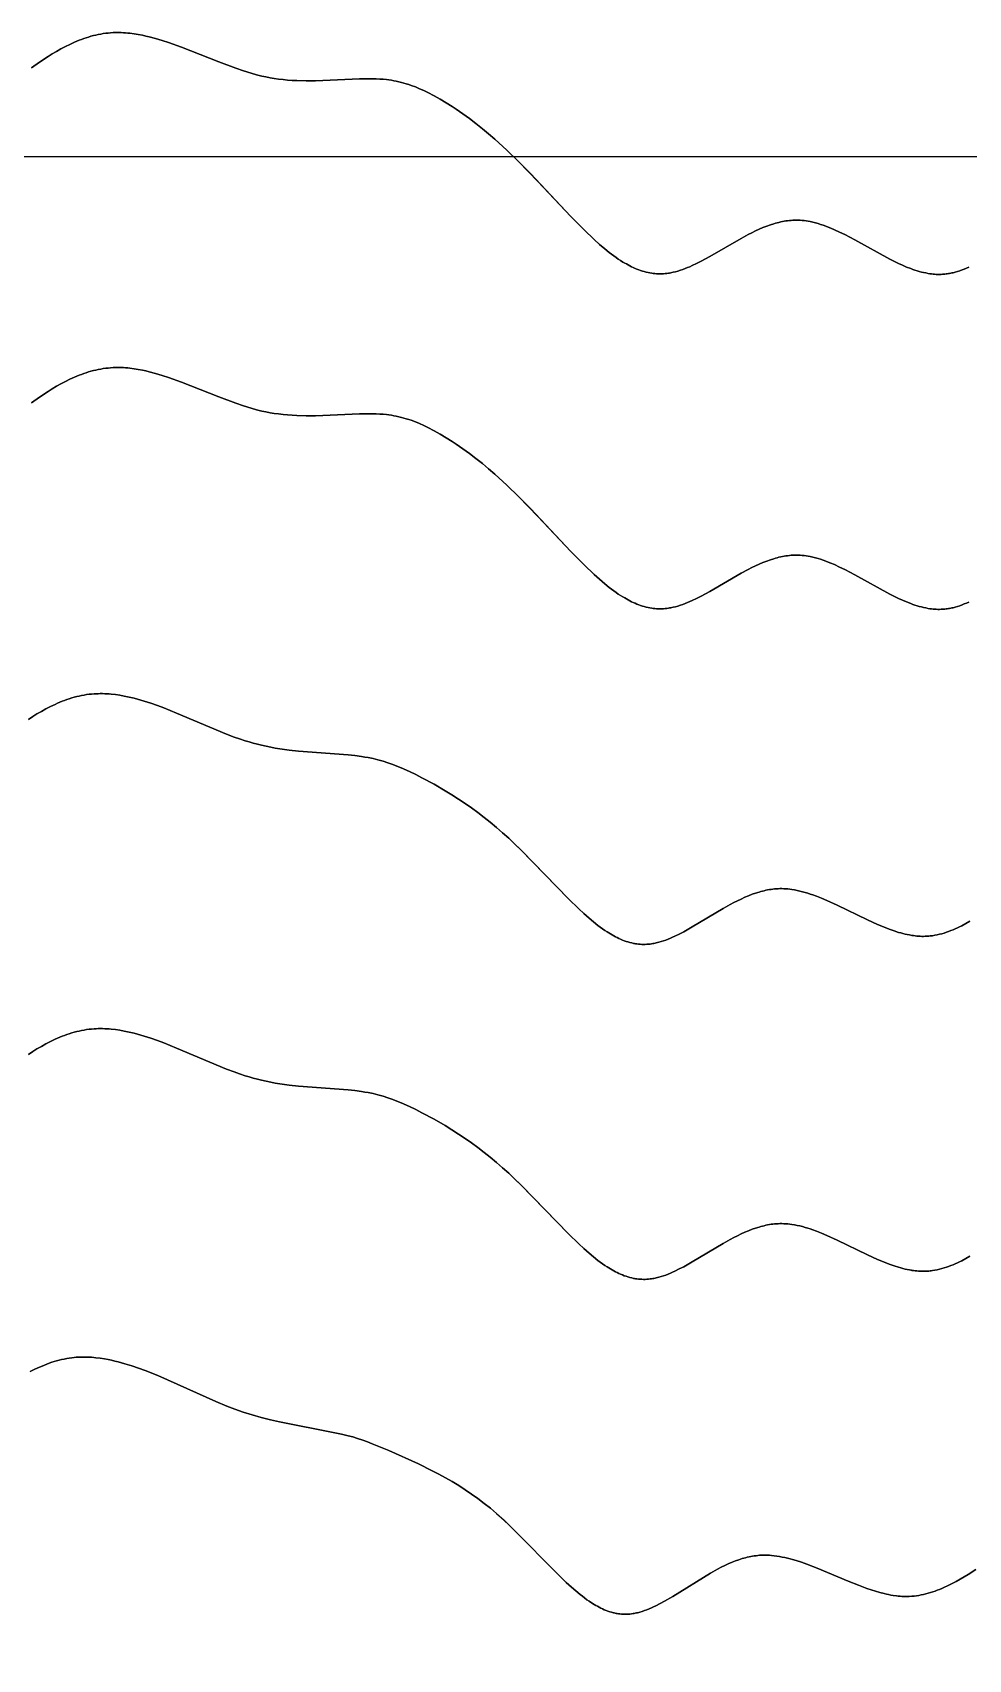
# Model space of a CAD drawing. Header units: feet. Extents: x 0 to 1.5, y 93.18 to 96.08.
# Drawn here: x 0.75 to 0.9375, y 95.6989 to 96.0248 of the extents above; entities that cross this region are included whole.
import ezdxf

# ---------------------------------------------------------------- set-up
doc = ezdxf.new("R2010")
doc.units = ezdxf.units.FT
doc.header["$MEASUREMENT"] = 0
doc.layers.add('Default', color=7, linetype='Continuous', true_color=0x000000)

msp = doc.modelspace()

# ---------------------------------------------------------------- linework, layer by layer
at = {"layer": 'Default'}
for points in [[(0.74977, 96.01775), (0.75142, 96.01891), (0.75311, 96.02002), (0.75396, 96.02055), (0.75481, 96.02105), (0.75569, 96.02155), (0.75658, 96.02202), (0.75748, 96.02246), (0.7584, 96.02288), (0.75886, 96.02308), (0.75933, 96.02327), (0.7598, 96.02345), (0.76027, 96.02362), (0.76075, 96.02378), (0.76123, 96.02393), (0.76171, 96.02407), (0.7622, 96.0242), (0.76269, 96.02432), (0.76318, 96.02442), (0.76367, 96.02452), (0.76416, 96.0246), (0.76465, 96.02467), (0.76515, 96.02473), (0.76565, 96.02477), (0.76615, 96.0248), (0.76653, 96.02482), (0.76692, 96.02483), (0.76735, 96.02482), (0.76778, 96.02481), (0.76821, 96.02479), (0.76864, 96.02477), (0.76907, 96.02473), (0.7695, 96.02468), (0.77035, 96.02457), (0.77119, 96.02444), (0.77203, 96.02427), (0.77268, 96.02413), (0.77334, 96.02398), (0.77465, 96.02363), (0.77596, 96.02324), (0.77727, 96.02282), (0.77986, 96.02189), (0.7873, 96.01896), (0.7907, 96.01768), (0.79223, 96.01716), (0.79378, 96.01668), (0.79485, 96.01638), (0.79593, 96.01611), (0.79676, 96.01593), (0.79758, 96.01577), (0.79841, 96.01563), (0.79925, 96.01551), (0.80018, 96.0154), (0.80111, 96.01531), (0.80204, 96.01524), (0.80297, 96.0152), (0.80483, 96.01515), (0.80671, 96.01517), (0.81547, 96.01555), (0.81682, 96.01557), (0.81818, 96.01556), (0.81887, 96.01554), (0.81955, 96.0155), (0.82022, 96.01545), (0.8209, 96.01539), (0.82139, 96.01533), (0.82188, 96.01525), (0.82237, 96.01517), (0.82286, 96.01508), (0.82338, 96.01496), (0.82391, 96.01484), (0.82439, 96.0147), (0.82488, 96.01456), (0.82536, 96.0144), (0.82584, 96.01424), (0.82669, 96.01392), (0.82753, 96.01357), (0.82836, 96.0132), (0.82918, 96.01281), (0.83043, 96.01217), (0.83165, 96.01149), (0.83286, 96.01077), (0.83405, 96.01002), (0.8349, 96.00946), (0.83623, 96.00853), (0.83755, 96.00758), (0.83884, 96.00658), (0.84012, 96.00556), (0.84137, 96.00452), (0.8426, 96.00345), (0.84501, 96.00126), (0.84742, 95.99893), (0.85125, 95.99499), (0.85785, 95.98797), (0.86048, 95.98529), (0.86253, 95.98334), (0.86359, 95.98239), (0.86466, 95.98147), (0.86553, 95.98077), (0.86643, 95.98009), (0.86689, 95.97977), (0.86735, 95.97945), (0.86782, 95.97914), (0.86829, 95.97884), (0.86863, 95.97864), (0.86896, 95.97845), (0.86931, 95.97826), (0.86965, 95.97808), (0.87, 95.9779), (0.87036, 95.97774), (0.87071, 95.97758), (0.87107, 95.97743), (0.87144, 95.97729), (0.8718, 95.97715), (0.87218, 95.97703), (0.87255, 95.97692), (0.87293, 95.97682), (0.87331, 95.97673), (0.87369, 95.97666), (0.87408, 95.97659), (0.87433, 95.97656), (0.87467, 95.97652), (0.87502, 95.9765), (0.87536, 95.97648), (0.87571, 95.97647), (0.87605, 95.97648), (0.8764, 95.9765), (0.87675, 95.97652), (0.8771, 95.97656), (0.87739, 95.9766), (0.87763, 95.97664), (0.87786, 95.97668), (0.8781, 95.97673), (0.87834, 95.97678), (0.87882, 95.9769), (0.87931, 95.97704), (0.87979, 95.97719), (0.88027, 95.97735), (0.88074, 95.97753), (0.88121, 95.97772), (0.88167, 95.97791), (0.88212, 95.97812), (0.88303, 95.97855), (0.88393, 95.979), (0.88569, 95.97997), (0.89196, 95.98359), (0.89338, 95.98435), (0.8941, 95.98472), (0.89484, 95.98507), (0.89558, 95.98541), (0.89633, 95.98573), (0.89708, 95.98603), (0.89784, 95.9863), (0.89851, 95.98651), (0.89886, 95.98661), (0.8992, 95.98671), (0.89954, 95.98679), (0.89989, 95.98687), (0.90023, 95.98694), (0.90058, 95.98701), (0.90093, 95.98707), (0.90128, 95.98712), (0.90163, 95.98716), (0.90198, 95.98719), (0.90234, 95.98721), (0.90269, 95.98723), (0.90305, 95.98723), (0.9034, 95.98723), (0.9038, 95.98721), (0.9042, 95.98718), (0.9046, 95.98714), (0.90499, 95.98709), (0.90539, 95.98702), (0.90579, 95.98695), (0.90632, 95.98683), (0.90684, 95.9867), (0.90737, 95.98655), (0.90789, 95.98639), (0.9084, 95.98622), (0.90891, 95.98603), (0.90942, 95.98584), (0.90992, 95.98563), (0.91064, 95.98532), (0.91168, 95.98485), (0.91271, 95.98434), (0.91474, 95.98327), (0.92172, 95.97943), (0.9227, 95.97893), (0.92349, 95.97855), (0.9243, 95.97819), (0.92512, 95.97784), (0.92595, 95.97752), (0.92637, 95.97736), (0.92679, 95.97722), (0.92722, 95.97709), (0.92764, 95.97696), (0.92807, 95.97684), (0.9285, 95.97674), (0.92893, 95.97665), (0.92941, 95.97656), (0.92974, 95.9765), (0.93007, 95.97646), (0.9304, 95.97642), (0.93073, 95.97639), (0.93106, 95.97637), (0.93139, 95.97636), (0.93172, 95.97636), (0.93205, 95.97637), (0.93229, 95.97638), (0.93253, 95.9764), (0.93277, 95.97642), (0.93301, 95.97645), (0.93324, 95.97648), (0.93348, 95.97652), (0.93371, 95.97656), (0.93394, 95.9766), (0.93418, 95.97665), (0.93441, 95.9767), (0.93487, 95.97682), (0.93533, 95.97696), (0.93578, 95.97711), (0.93623, 95.97727), (0.93667, 95.97744), (0.93711, 95.97762), (0.93755, 95.97782)], [(0.93755, 95.97782), (0.93711, 95.97762), (0.93667, 95.97744), (0.93623, 95.97727), (0.93578, 95.97711), (0.93533, 95.97696), (0.93487, 95.97682), (0.93441, 95.9767), (0.93418, 95.97665), (0.93394, 95.9766), (0.93371, 95.97656), (0.93348, 95.97652), (0.93324, 95.97648), (0.93301, 95.97645), (0.93277, 95.97642), (0.93253, 95.9764), (0.93229, 95.97638), (0.93205, 95.97637), (0.93172, 95.97636), (0.93139, 95.97636), (0.93106, 95.97637), (0.93073, 95.97639), (0.9304, 95.97642), (0.93007, 95.97646), (0.92974, 95.9765), (0.92936, 95.97657), (0.92893, 95.97665), (0.9285, 95.97674), (0.92807, 95.97684), (0.92764, 95.97696), (0.92722, 95.97709), (0.92679, 95.97722), (0.92637, 95.97736), (0.92595, 95.97752), (0.92512, 95.97784), (0.9243, 95.97819), (0.92349, 95.97855), (0.9227, 95.97893), (0.92172, 95.97943), (0.91474, 95.98327), (0.91271, 95.98434), (0.91168, 95.98485), (0.91064, 95.98532), (0.90992, 95.98563), (0.90942, 95.98584), (0.90891, 95.98603), (0.9084, 95.98622), (0.90789, 95.98639), (0.90737, 95.98655), (0.90684, 95.9867), (0.90632, 95.98683), (0.90579, 95.98695), (0.90539, 95.98702), (0.90499, 95.98709), (0.9046, 95.98714), (0.9042, 95.98718), (0.9038, 95.98721), (0.9034, 95.98723), (0.90305, 95.98723), (0.90269, 95.98723), (0.90234, 95.98721), (0.90198, 95.98719), (0.90163, 95.98716), (0.90128, 95.98712), (0.90093, 95.98707), (0.90058, 95.98701), (0.90023, 95.98694), (0.89989, 95.98687), (0.89954, 95.98679), (0.8992, 95.98671), (0.89886, 95.98661), (0.89851, 95.98651), (0.89784, 95.9863), (0.89708, 95.98603), (0.89633, 95.98573), (0.89558, 95.98541), (0.89484, 95.98507), (0.8941, 95.98472), (0.89338, 95.98435), (0.89196, 95.98359), (0.88569, 95.97997), (0.88393, 95.979), (0.88303, 95.97855), (0.88212, 95.97812), (0.88167, 95.97791), (0.88121, 95.97772), (0.88074, 95.97753), (0.88027, 95.97735), (0.87979, 95.97719), (0.87931, 95.97704), (0.87882, 95.9769), (0.87834, 95.97678), (0.8781, 95.97673), (0.87786, 95.97668), (0.87763, 95.97664), (0.87739, 95.9766), (0.8771, 95.97656), (0.87675, 95.97652), (0.8764, 95.9765), (0.87605, 95.97648), (0.87571, 95.97647), (0.87536, 95.97648), (0.87502, 95.9765), (0.87467, 95.97652), (0.87433, 95.97656), (0.87408, 95.97659), (0.87369, 95.97666), (0.87331, 95.97673), (0.87293, 95.97682), (0.87255, 95.97692), (0.87218, 95.97703), (0.8718, 95.97715), (0.87144, 95.97729), (0.87107, 95.97743), (0.87071, 95.97758), (0.87036, 95.97774), (0.87, 95.9779), (0.86965, 95.97808), (0.86931, 95.97826), (0.86896, 95.97845), (0.86863, 95.97864), (0.86829, 95.97884), (0.86782, 95.97914), (0.86735, 95.97945), (0.86689, 95.97977), (0.86643, 95.98009), (0.86553, 95.98077), (0.86466, 95.98147), (0.86359, 95.98239), (0.86253, 95.98334), (0.86048, 95.98529), (0.85785, 95.98797), (0.84977, 95.99655), (0.84742, 95.99893), (0.84501, 96.00126), (0.8426, 96.00345), (0.84137, 96.00452), (0.84012, 96.00556), (0.83884, 96.00658), (0.83755, 96.00758), (0.83623, 96.00853), (0.8349, 96.00946), (0.83405, 96.01002), (0.83286, 96.01077), (0.83165, 96.01149), (0.83043, 96.01217), (0.82918, 96.01281), (0.82836, 96.0132), (0.82753, 96.01357), (0.82669, 96.01392), (0.82584, 96.01424), (0.82536, 96.0144), (0.82488, 96.01456), (0.82439, 96.0147), (0.82391, 96.01484), (0.82338, 96.01496), (0.82286, 96.01508), (0.82237, 96.01517), (0.82188, 96.01525), (0.82139, 96.01533), (0.8209, 96.01539), (0.82022, 96.01545), (0.81955, 96.0155), (0.81887, 96.01554), (0.81818, 96.01556), (0.81682, 96.01557), (0.81547, 96.01555), (0.80671, 96.01517), (0.80483, 96.01515), (0.80297, 96.0152), (0.80204, 96.01524), (0.80111, 96.01531), (0.80018, 96.0154), (0.79925, 96.01551), (0.79841, 96.01563), (0.79758, 96.01577), (0.79676, 96.01593), (0.79593, 96.01611), (0.79485, 96.01638), (0.79378, 96.01668), (0.79223, 96.01716), (0.7907, 96.01768), (0.7873, 96.01896), (0.77986, 96.02189), (0.77727, 96.02282), (0.77596, 96.02324), (0.77465, 96.02363), (0.77334, 96.02398), (0.77268, 96.02413), (0.77203, 96.02427), (0.77119, 96.02444), (0.77035, 96.02457), (0.7695, 96.02468), (0.76907, 96.02473), (0.76864, 96.02477), (0.76821, 96.02479), (0.76778, 96.02481), (0.76735, 96.02482), (0.76692, 96.02483), (0.76653, 96.02482), (0.76615, 96.0248), (0.76565, 96.02477), (0.76515, 96.02473), (0.76465, 96.02467), (0.76416, 96.0246), (0.76367, 96.02452), (0.76318, 96.02442), (0.76269, 96.02432), (0.7622, 96.0242), (0.76171, 96.02407), (0.76123, 96.02393), (0.76075, 96.02378), (0.76027, 96.02362), (0.7598, 96.02345), (0.75933, 96.02327), (0.75886, 96.02308), (0.7584, 96.02288), (0.75748, 96.02246), (0.75658, 96.02202), (0.75569, 96.02155), (0.75481, 96.02105), (0.75396, 96.02055), (0.75311, 96.02002), (0.75142, 96.01891), (0.74977, 96.01775)], [(0.74977, 95.95064), (0.75142, 95.95179), (0.75311, 95.9529), (0.75396, 95.95343), (0.75481, 95.95394), (0.75569, 95.95443), (0.75658, 95.95491), (0.75748, 95.95535), (0.7584, 95.95577), (0.75886, 95.95597), (0.75933, 95.95615), (0.7598, 95.95633), (0.76027, 95.9565), (0.76075, 95.95667), (0.76123, 95.95682), (0.76171, 95.95696), (0.7622, 95.95709), (0.76269, 95.95721), (0.76318, 95.95731), (0.76367, 95.95741), (0.76416, 95.95749), (0.76465, 95.95756), (0.76515, 95.95761), (0.76565, 95.95766), (0.76615, 95.95769), (0.76653, 95.95771), (0.76692, 95.95771), (0.76735, 95.95771), (0.76778, 95.9577), (0.76821, 95.95768), (0.76864, 95.95765), (0.76907, 95.95762), (0.7695, 95.95757), (0.77035, 95.95746), (0.77119, 95.95732), (0.77203, 95.95716), (0.77268, 95.95702), (0.77334, 95.95687), (0.77465, 95.95652), (0.77596, 95.95613), (0.77727, 95.9557), (0.77986, 95.95478), (0.7873, 95.95184), (0.7907, 95.95057), (0.79223, 95.95004), (0.79378, 95.94956), (0.79485, 95.94926), (0.79593, 95.94899), (0.79676, 95.94881), (0.79758, 95.94866), (0.79841, 95.94852), (0.79925, 95.9484), (0.80018, 95.94829), (0.80111, 95.9482), (0.80204, 95.94813), (0.80297, 95.94808), (0.80483, 95.94804), (0.80671, 95.94805), (0.81547, 95.94843), (0.81682, 95.94846), (0.81818, 95.94845), (0.81887, 95.94843), (0.81955, 95.94839), (0.82022, 95.94834), (0.8209, 95.94827), (0.82139, 95.94821), (0.82188, 95.94814), (0.82237, 95.94806), (0.82286, 95.94797), (0.82338, 95.94785), (0.82391, 95.94772), (0.82439, 95.94759), (0.82488, 95.94745), (0.82536, 95.94729), (0.82584, 95.94713), (0.82669, 95.94681), (0.82753, 95.94646), (0.82836, 95.94609), (0.82918, 95.9457), (0.83043, 95.94505), (0.83165, 95.94437), (0.83286, 95.94365), (0.83405, 95.94291), (0.8349, 95.94235), (0.83623, 95.94142), (0.83755, 95.94046), (0.83884, 95.93947), (0.84012, 95.93845), (0.84137, 95.9374), (0.8426, 95.93634), (0.84501, 95.93415), (0.84742, 95.93182), (0.85125, 95.92788), (0.85785, 95.92085), (0.86048, 95.91818), (0.86253, 95.91623), (0.86359, 95.91528), (0.86466, 95.91436), (0.86553, 95.91366), (0.86643, 95.91298), (0.86689, 95.91265), (0.86735, 95.91233), (0.86782, 95.91203), (0.86829, 95.91173), (0.86863, 95.91153), (0.86896, 95.91134), (0.86931, 95.91115), (0.86965, 95.91097), (0.87, 95.91079), (0.87036, 95.91062), (0.87071, 95.91047), (0.87107, 95.91031), (0.87144, 95.91017), (0.8718, 95.91004), (0.87218, 95.90992), (0.87255, 95.90981), (0.87293, 95.90971), (0.87331, 95.90962), (0.87369, 95.90954), (0.87408, 95.90948), (0.87433, 95.90945), (0.87467, 95.90941), (0.87502, 95.90938), (0.87536, 95.90937), (0.87571, 95.90936), (0.87605, 95.90937), (0.8764, 95.90938), (0.87675, 95.90941), (0.8771, 95.90945), (0.87739, 95.90949), (0.87763, 95.90953), (0.87786, 95.90957), (0.8781, 95.90962), (0.87834, 95.90967), (0.87882, 95.90979), (0.87931, 95.90992), (0.87979, 95.91008), (0.88027, 95.91024), (0.88074, 95.91042), (0.88121, 95.9106), (0.88167, 95.9108), (0.88212, 95.911), (0.88303, 95.91143), (0.88393, 95.91189), (0.88569, 95.91285), (0.89196, 95.91648), (0.89338, 95.91724), (0.8941, 95.91761), (0.89484, 95.91796), (0.89558, 95.9183), (0.89633, 95.91862), (0.89708, 95.91891), (0.89784, 95.91918), (0.89851, 95.9194), (0.89886, 95.9195), (0.8992, 95.91959), (0.89954, 95.91968), (0.89989, 95.91976), (0.90023, 95.91983), (0.90058, 95.9199), (0.90093, 95.91996), (0.90128, 95.92001), (0.90163, 95.92005), (0.90198, 95.92008), (0.90234, 95.9201), (0.90269, 95.92012), (0.90305, 95.92012), (0.9034, 95.92012), (0.9038, 95.9201), (0.9042, 95.92007), (0.9046, 95.92003), (0.90499, 95.91997), (0.90539, 95.91991), (0.90579, 95.91983), (0.90632, 95.91972), (0.90684, 95.91959), (0.90737, 95.91944), (0.90789, 95.91928), (0.9084, 95.9191), (0.90891, 95.91892), (0.90942, 95.91872), (0.90992, 95.91852), (0.91064, 95.91821), (0.91168, 95.91773), (0.91271, 95.91723), (0.91474, 95.91616), (0.92172, 95.91232), (0.9227, 95.91182), (0.92349, 95.91144), (0.9243, 95.91107), (0.92512, 95.91073), (0.92595, 95.9104), (0.92637, 95.91025), (0.92679, 95.91011), (0.92722, 95.90997), (0.92764, 95.90985), (0.92807, 95.90973), (0.9285, 95.90963), (0.92893, 95.90953), (0.92941, 95.90944), (0.92974, 95.90939), (0.93007, 95.90935), (0.9304, 95.90931), (0.93073, 95.90928), (0.93106, 95.90926), (0.93139, 95.90925), (0.93172, 95.90925), (0.93205, 95.90926), (0.93229, 95.90927), (0.93253, 95.90929), (0.93277, 95.90931), (0.93301, 95.90934), (0.93324, 95.90937), (0.93348, 95.9094), (0.93371, 95.90944), (0.93394, 95.90949), (0.93418, 95.90954), (0.93441, 95.90959), (0.93487, 95.90971), (0.93533, 95.90985), (0.93578, 95.90999), (0.93623, 95.91015), (0.93667, 95.91033), (0.93711, 95.91051), (0.93755, 95.91071)], [(0.93755, 95.91071), (0.93711, 95.91051), (0.93667, 95.91033), (0.93623, 95.91015), (0.93578, 95.90999), (0.93533, 95.90985), (0.93487, 95.90971), (0.93441, 95.90959), (0.93418, 95.90954), (0.93394, 95.90949), (0.93371, 95.90944), (0.93348, 95.9094), (0.93324, 95.90937), (0.93301, 95.90934), (0.93277, 95.90931), (0.93253, 95.90929), (0.93229, 95.90927), (0.93205, 95.90926), (0.93172, 95.90925), (0.93139, 95.90925), (0.93106, 95.90926), (0.93073, 95.90928), (0.9304, 95.90931), (0.93007, 95.90935), (0.92974, 95.90939), (0.92936, 95.90945), (0.92893, 95.90953), (0.9285, 95.90963), (0.92807, 95.90973), (0.92764, 95.90985), (0.92722, 95.90997), (0.92679, 95.91011), (0.92637, 95.91025), (0.92595, 95.9104), (0.92512, 95.91073), (0.9243, 95.91107), (0.92349, 95.91144), (0.9227, 95.91182), (0.92172, 95.91232), (0.91474, 95.91616), (0.91271, 95.91723), (0.91168, 95.91773), (0.91064, 95.91821), (0.90992, 95.91852), (0.90942, 95.91872), (0.90891, 95.91892), (0.9084, 95.9191), (0.90789, 95.91928), (0.90737, 95.91944), (0.90684, 95.91959), (0.90632, 95.91972), (0.90579, 95.91983), (0.90539, 95.91991), (0.90499, 95.91997), (0.9046, 95.92003), (0.9042, 95.92007), (0.9038, 95.9201), (0.9034, 95.92012), (0.90305, 95.92012), (0.90269, 95.92012), (0.90234, 95.9201), (0.90198, 95.92008), (0.90163, 95.92005), (0.90128, 95.92001), (0.90093, 95.91996), (0.90058, 95.9199), (0.90023, 95.91983), (0.89989, 95.91976), (0.89954, 95.91968), (0.8992, 95.91959), (0.89886, 95.9195), (0.89851, 95.9194), (0.89784, 95.91918), (0.89708, 95.91891), (0.89633, 95.91862), (0.89558, 95.9183), (0.89484, 95.91796), (0.8941, 95.91761), (0.89338, 95.91724), (0.89196, 95.91648), (0.88569, 95.91285), (0.88393, 95.91189), (0.88303, 95.91143), (0.88212, 95.911), (0.88167, 95.9108), (0.88121, 95.9106), (0.88074, 95.91042), (0.88027, 95.91024), (0.87979, 95.91008), (0.87931, 95.90992), (0.87882, 95.90979), (0.87834, 95.90967), (0.8781, 95.90962), (0.87786, 95.90957), (0.87763, 95.90953), (0.87739, 95.90949), (0.8771, 95.90945), (0.87675, 95.90941), (0.8764, 95.90938), (0.87605, 95.90937), (0.87571, 95.90936), (0.87536, 95.90937), (0.87502, 95.90938), (0.87467, 95.90941), (0.87433, 95.90945), (0.87408, 95.90948), (0.87369, 95.90954), (0.87331, 95.90962), (0.87293, 95.90971), (0.87255, 95.90981), (0.87218, 95.90992), (0.8718, 95.91004), (0.87144, 95.91017), (0.87107, 95.91031), (0.87071, 95.91047), (0.87036, 95.91062), (0.87, 95.91079), (0.86965, 95.91097), (0.86931, 95.91115), (0.86896, 95.91134), (0.86863, 95.91153), (0.86829, 95.91173), (0.86782, 95.91203), (0.86735, 95.91233), (0.86689, 95.91265), (0.86643, 95.91298), (0.86553, 95.91366), (0.86466, 95.91436), (0.86359, 95.91528), (0.86253, 95.91623), (0.86048, 95.91818), (0.85785, 95.92085), (0.84977, 95.92943), (0.84742, 95.93182), (0.84501, 95.93415), (0.8426, 95.93634), (0.84137, 95.9374), (0.84012, 95.93845), (0.83884, 95.93947), (0.83755, 95.94046), (0.83623, 95.94142), (0.8349, 95.94235), (0.83405, 95.94291), (0.83286, 95.94365), (0.83165, 95.94437), (0.83043, 95.94505), (0.82918, 95.9457), (0.82836, 95.94609), (0.82753, 95.94646), (0.82669, 95.94681), (0.82584, 95.94713), (0.82536, 95.94729), (0.82488, 95.94745), (0.82439, 95.94759), (0.82391, 95.94772), (0.82338, 95.94785), (0.82286, 95.94797), (0.82237, 95.94806), (0.82188, 95.94814), (0.82139, 95.94821), (0.8209, 95.94827), (0.82022, 95.94834), (0.81955, 95.94839), (0.81887, 95.94843), (0.81818, 95.94845), (0.81682, 95.94846), (0.81547, 95.94843), (0.80671, 95.94805), (0.80483, 95.94804), (0.80297, 95.94808), (0.80204, 95.94813), (0.80111, 95.9482), (0.80018, 95.94829), (0.79925, 95.9484), (0.79841, 95.94852), (0.79758, 95.94866), (0.79676, 95.94881), (0.79593, 95.94899), (0.79485, 95.94926), (0.79378, 95.94956), (0.79223, 95.95004), (0.7907, 95.95057), (0.7873, 95.95184), (0.77986, 95.95478), (0.77727, 95.9557), (0.77596, 95.95613), (0.77465, 95.95652), (0.77334, 95.95687), (0.77268, 95.95702), (0.77203, 95.95716), (0.77119, 95.95732), (0.77035, 95.95746), (0.7695, 95.95757), (0.76907, 95.95762), (0.76864, 95.95765), (0.76821, 95.95768), (0.76778, 95.9577), (0.76735, 95.95771), (0.76692, 95.95771), (0.76653, 95.95771), (0.76615, 95.95769), (0.76565, 95.95766), (0.76515, 95.95761), (0.76465, 95.95756), (0.76416, 95.95749), (0.76367, 95.95741), (0.76318, 95.95731), (0.76269, 95.95721), (0.7622, 95.95709), (0.76171, 95.95696), (0.76123, 95.95682), (0.76075, 95.95667), (0.76027, 95.9565), (0.7598, 95.95633), (0.75933, 95.95615), (0.75886, 95.95597), (0.7584, 95.95577), (0.75748, 95.95535), (0.75658, 95.95491), (0.75569, 95.95443), (0.75481, 95.95394), (0.75396, 95.95343), (0.75311, 95.9529), (0.75142, 95.95179), (0.74977, 95.95064)], [(0.74918, 95.8872), (0.75003, 95.88776), (0.75089, 95.88829), (0.75178, 95.88881), (0.75267, 95.88931), (0.75358, 95.88978), (0.7545, 95.89022), (0.75497, 95.89043), (0.75544, 95.89063), (0.75592, 95.89083), (0.75639, 95.89101), (0.75688, 95.89118), (0.75736, 95.89135), (0.75785, 95.8915), (0.75834, 95.89164), (0.75884, 95.89177), (0.75933, 95.89189), (0.75983, 95.89199), (0.76033, 95.89209), (0.76083, 95.89217), (0.76133, 95.89223), (0.76184, 95.89229), (0.76235, 95.89233), (0.76274, 95.89235), (0.76313, 95.89236), (0.76357, 95.89237), (0.76401, 95.89237), (0.76445, 95.89235), (0.76488, 95.89233), (0.76532, 95.8923), (0.76575, 95.89226), (0.76662, 95.89217), (0.76748, 95.89204), (0.76834, 95.89188), (0.769, 95.89175), (0.76967, 95.89159), (0.77034, 95.89143), (0.77101, 95.89125), (0.77235, 95.89086), (0.77368, 95.89043), (0.77501, 95.88997), (0.77632, 95.88949), (0.77887, 95.88847), (0.78886, 95.88426), (0.79041, 95.88367), (0.79149, 95.88329), (0.79257, 95.88293), (0.79339, 95.88268), (0.79422, 95.88244), (0.79505, 95.88222), (0.79588, 95.88202), (0.7968, 95.88181), (0.79772, 95.88162), (0.79864, 95.88146), (0.79956, 95.8813), (0.80141, 95.88104), (0.80327, 95.88083), (0.81325, 95.88008), (0.81459, 95.87994), (0.81593, 95.87977), (0.8166, 95.87967), (0.81726, 95.87955), (0.81823, 95.87935), (0.81872, 95.87924), (0.8192, 95.87912), (0.81972, 95.87898), (0.82024, 95.87883), (0.82121, 95.87852), (0.82217, 95.87817), (0.82301, 95.87784), (0.82385, 95.87749), (0.82551, 95.87675), (0.82677, 95.87615), (0.82801, 95.87553), (0.83046, 95.87421), (0.83269, 95.87292), (0.83403, 95.8721), (0.83535, 95.87124), (0.83666, 95.87037), (0.83794, 95.86946), (0.83921, 95.86853), (0.84046, 95.86758), (0.8417, 95.86659), (0.84295, 95.86555), (0.84418, 95.86449), (0.84539, 95.8634), (0.84658, 95.86229), (0.84809, 95.86082), (0.85738, 95.85126), (0.85941, 95.84927), (0.86046, 95.84829), (0.86152, 95.84735), (0.86238, 95.84663), (0.86327, 95.84593), (0.86372, 95.84559), (0.86418, 95.84526), (0.86464, 95.84493), (0.86511, 95.84462), (0.86576, 95.84422), (0.86609, 95.84402), (0.86643, 95.84383), (0.86677, 95.84365), (0.86712, 95.84348), (0.86747, 95.84331), (0.86782, 95.84315), (0.86818, 95.843), (0.86854, 95.84286), (0.86891, 95.84273), (0.86928, 95.84261), (0.86965, 95.8425), (0.87003, 95.84241), (0.8704, 95.84233), (0.87059, 95.84229), (0.87079, 95.84226), (0.87103, 95.84222), (0.87137, 95.84218), (0.8717, 95.84215), (0.87204, 95.84213), (0.87238, 95.84212), (0.87272, 95.84213), (0.87306, 95.84214), (0.8734, 95.84217), (0.87374, 95.8422), (0.87403, 95.84224), (0.87426, 95.84228), (0.87449, 95.84232), (0.87473, 95.84237), (0.87496, 95.84242), (0.8752, 95.84248), (0.87544, 95.84254), (0.87591, 95.84268), (0.87639, 95.84283), (0.87686, 95.843), (0.87732, 95.84317), (0.87778, 95.84336), (0.87823, 95.84356), (0.87868, 95.84376), (0.87957, 95.8442), (0.88045, 95.84466), (0.88217, 95.84563), (0.88837, 95.84934), (0.88978, 95.85012), (0.8905, 95.8505), (0.89122, 95.85087), (0.89195, 95.85122), (0.89269, 95.85156), (0.89344, 95.85187), (0.89418, 95.85216), (0.89486, 95.8524), (0.89554, 95.85261), (0.89588, 95.85271), (0.89622, 95.8528), (0.89657, 95.85289), (0.89692, 95.85296), (0.89727, 95.85303), (0.89762, 95.8531), (0.89797, 95.85315), (0.89832, 95.8532), (0.89867, 95.85324), (0.89903, 95.85327), (0.89939, 95.85329), (0.89974, 95.8533), (0.90014, 95.8533), (0.90054, 95.85329), (0.90094, 95.85326), (0.90134, 95.85323), (0.90174, 95.85319), (0.90214, 95.85313), (0.90267, 95.85304), (0.9032, 95.85294), (0.90373, 95.85282), (0.90425, 95.85269), (0.90477, 95.85255), (0.90529, 95.85239), (0.9058, 95.85222), (0.90631, 95.85205), (0.90704, 95.85178), (0.90809, 95.85137), (0.90914, 95.85093), (0.9112, 95.84999), (0.91729, 95.84702), (0.91931, 95.8461), (0.92012, 95.84576), (0.92095, 95.84542), (0.92179, 95.8451), (0.92264, 95.84481), (0.9235, 95.84454), (0.92393, 95.84442), (0.92436, 95.8443), (0.9248, 95.8442), (0.92523, 95.8441), (0.92567, 95.84401), (0.92616, 95.84393), (0.92649, 95.84388), (0.92683, 95.84384), (0.92716, 95.8438), (0.9275, 95.84378), (0.92783, 95.84376), (0.92817, 95.84374), (0.92851, 95.84374), (0.92885, 95.84375), (0.92909, 95.84376), (0.92933, 95.84377), (0.92957, 95.84379), (0.92981, 95.84381), (0.93005, 95.84384), (0.93028, 95.84387), (0.93076, 95.84395), (0.93123, 95.84404), (0.93169, 95.84415), (0.93216, 95.84427), (0.93262, 95.8444), (0.93308, 95.84455), (0.93353, 95.84471), (0.93398, 95.84488), (0.93442, 95.84506), (0.93486, 95.84525), (0.9353, 95.84545), (0.93573, 95.84565), (0.93616, 95.84587), (0.93698, 95.8463), (0.93779, 95.84676)], [(0.93779, 95.84676), (0.93698, 95.8463), (0.93616, 95.84587), (0.93573, 95.84565), (0.9353, 95.84545), (0.93486, 95.84525), (0.93442, 95.84506), (0.93398, 95.84488), (0.93353, 95.84471), (0.93308, 95.84455), (0.93262, 95.8444), (0.93216, 95.84427), (0.93169, 95.84415), (0.93123, 95.84404), (0.93076, 95.84395), (0.93028, 95.84387), (0.93005, 95.84384), (0.92981, 95.84381), (0.92957, 95.84379), (0.92933, 95.84377), (0.92909, 95.84376), (0.92885, 95.84375), (0.92851, 95.84374), (0.92817, 95.84374), (0.92783, 95.84376), (0.9275, 95.84378), (0.92716, 95.8438), (0.92683, 95.84384), (0.92649, 95.84388), (0.9261, 95.84394), (0.92567, 95.84401), (0.92523, 95.8441), (0.9248, 95.8442), (0.92436, 95.8443), (0.92393, 95.84442), (0.9235, 95.84454), (0.92264, 95.84481), (0.92179, 95.8451), (0.92095, 95.84542), (0.92012, 95.84576), (0.91931, 95.8461), (0.91729, 95.84702), (0.9112, 95.84999), (0.90914, 95.85093), (0.90809, 95.85137), (0.90704, 95.85178), (0.90631, 95.85205), (0.9058, 95.85222), (0.90529, 95.85239), (0.90477, 95.85255), (0.90425, 95.85269), (0.90373, 95.85282), (0.9032, 95.85294), (0.90267, 95.85304), (0.90214, 95.85313), (0.90174, 95.85319), (0.90134, 95.85323), (0.90094, 95.85326), (0.90054, 95.85329), (0.90014, 95.8533), (0.89974, 95.8533), (0.89939, 95.85329), (0.89903, 95.85327), (0.89867, 95.85324), (0.89832, 95.8532), (0.89797, 95.85315), (0.89762, 95.8531), (0.89727, 95.85303), (0.89692, 95.85296), (0.89657, 95.85289), (0.89622, 95.8528), (0.89588, 95.85271), (0.89554, 95.85261), (0.89486, 95.8524), (0.89418, 95.85216), (0.89344, 95.85187), (0.89269, 95.85156), (0.89195, 95.85122), (0.89122, 95.85087), (0.8905, 95.8505), (0.88978, 95.85012), (0.88837, 95.84934), (0.88217, 95.84563), (0.88045, 95.84466), (0.87957, 95.8442), (0.87868, 95.84376), (0.87823, 95.84356), (0.87778, 95.84336), (0.87732, 95.84317), (0.87686, 95.843), (0.87639, 95.84283), (0.87591, 95.84268), (0.87544, 95.84254), (0.8752, 95.84248), (0.87496, 95.84242), (0.87473, 95.84237), (0.87449, 95.84232), (0.87426, 95.84228), (0.87403, 95.84224), (0.87374, 95.8422), (0.8734, 95.84217), (0.87306, 95.84214), (0.87272, 95.84213), (0.87238, 95.84212), (0.87204, 95.84213), (0.8717, 95.84215), (0.87137, 95.84218), (0.87103, 95.84222), (0.87079, 95.84226), (0.87059, 95.84229), (0.8704, 95.84233), (0.87003, 95.84241), (0.86965, 95.8425), (0.86928, 95.84261), (0.86891, 95.84273), (0.86854, 95.84286), (0.86818, 95.843), (0.86782, 95.84315), (0.86747, 95.84331), (0.86712, 95.84348), (0.86677, 95.84365), (0.86643, 95.84383), (0.86609, 95.84402), (0.86576, 95.84422), (0.86511, 95.84462), (0.86464, 95.84493), (0.86418, 95.84526), (0.86372, 95.84559), (0.86327, 95.84593), (0.86238, 95.84663), (0.86152, 95.84735), (0.86046, 95.84829), (0.85941, 95.84927), (0.85738, 95.85126), (0.84776, 95.86114), (0.84658, 95.86229), (0.84539, 95.8634), (0.84418, 95.86449), (0.84295, 95.86555), (0.8417, 95.86659), (0.84046, 95.86758), (0.83921, 95.86853), (0.83794, 95.86946), (0.83666, 95.87037), (0.83535, 95.87124), (0.83403, 95.8721), (0.83269, 95.87292), (0.83046, 95.87421), (0.82801, 95.87553), (0.82677, 95.87615), (0.82551, 95.87675), (0.82385, 95.87749), (0.82301, 95.87784), (0.82217, 95.87817), (0.82121, 95.87852), (0.82024, 95.87883), (0.81972, 95.87898), (0.8192, 95.87912), (0.81872, 95.87924), (0.81823, 95.87935), (0.81726, 95.87955), (0.8166, 95.87967), (0.81593, 95.87977), (0.81459, 95.87994), (0.81325, 95.88008), (0.80327, 95.88083), (0.80141, 95.88104), (0.79956, 95.8813), (0.79864, 95.88146), (0.79772, 95.88162), (0.7968, 95.88181), (0.79588, 95.88202), (0.79505, 95.88222), (0.79422, 95.88244), (0.79339, 95.88268), (0.79257, 95.88293), (0.79149, 95.88329), (0.79041, 95.88367), (0.78886, 95.88426), (0.77887, 95.88847), (0.77632, 95.88949), (0.77501, 95.88997), (0.77368, 95.89043), (0.77235, 95.89086), (0.77101, 95.89125), (0.77034, 95.89143), (0.76967, 95.89159), (0.769, 95.89175), (0.76834, 95.89188), (0.76748, 95.89204), (0.76662, 95.89217), (0.76575, 95.89226), (0.76532, 95.8923), (0.76488, 95.89233), (0.76445, 95.89235), (0.76401, 95.89237), (0.76357, 95.89237), (0.76313, 95.89236), (0.76274, 95.89235), (0.76235, 95.89233), (0.76184, 95.89229), (0.76133, 95.89223), (0.76083, 95.89217), (0.76033, 95.89209), (0.75983, 95.89199), (0.75933, 95.89189), (0.75884, 95.89177), (0.75834, 95.89164), (0.75785, 95.8915), (0.75736, 95.89135), (0.75688, 95.89118), (0.75639, 95.89101), (0.75592, 95.89083), (0.75544, 95.89063), (0.75497, 95.89043), (0.7545, 95.89022), (0.75358, 95.88978), (0.75267, 95.88931), (0.75178, 95.88881), (0.75089, 95.88829), (0.75003, 95.88776), (0.74918, 95.8872)], [(0.74918, 95.82009), (0.75003, 95.82065), (0.75089, 95.82118), (0.75178, 95.8217), (0.75267, 95.8222), (0.75358, 95.82267), (0.7545, 95.82311), (0.75497, 95.82332), (0.75544, 95.82352), (0.75592, 95.82371), (0.75639, 95.8239), (0.75688, 95.82407), (0.75736, 95.82423), (0.75785, 95.82439), (0.75834, 95.82453), (0.75884, 95.82466), (0.75933, 95.82477), (0.75983, 95.82488), (0.76033, 95.82497), (0.76083, 95.82505), (0.76133, 95.82512), (0.76184, 95.82517), (0.76235, 95.82522), (0.76274, 95.82524), (0.76313, 95.82525), (0.76357, 95.82526), (0.76401, 95.82526), (0.76445, 95.82524), (0.76488, 95.82522), (0.76532, 95.82519), (0.76575, 95.82515), (0.76662, 95.82505), (0.76748, 95.82492), (0.76834, 95.82477), (0.769, 95.82463), (0.76967, 95.82448), (0.77034, 95.82432), (0.77101, 95.82414), (0.77235, 95.82375), (0.77368, 95.82332), (0.77501, 95.82286), (0.77632, 95.82237), (0.77887, 95.82136), (0.78886, 95.81715), (0.79041, 95.81656), (0.79149, 95.81618), (0.79257, 95.81582), (0.79339, 95.81556), (0.79422, 95.81533), (0.79505, 95.81511), (0.79588, 95.8149), (0.7968, 95.8147), (0.79772, 95.81451), (0.79864, 95.81434), (0.79956, 95.81419), (0.80141, 95.81393), (0.80327, 95.81372), (0.81325, 95.81297), (0.81459, 95.81283), (0.81593, 95.81266), (0.8166, 95.81255), (0.81726, 95.81244), (0.81823, 95.81224), (0.81872, 95.81213), (0.8192, 95.81201), (0.81972, 95.81187), (0.82024, 95.81172), (0.82121, 95.8114), (0.82217, 95.81106), (0.82301, 95.81073), (0.82385, 95.81038), (0.82551, 95.80964), (0.82677, 95.80904), (0.82801, 95.80841), (0.83046, 95.8071), (0.83269, 95.80581), (0.83403, 95.80498), (0.83535, 95.80413), (0.83666, 95.80326), (0.83794, 95.80235), (0.83921, 95.80142), (0.84046, 95.80046), (0.8417, 95.79948), (0.84295, 95.79844), (0.84418, 95.79737), (0.84539, 95.79629), (0.84658, 95.79517), (0.84809, 95.79371), (0.85738, 95.78415), (0.85941, 95.78215), (0.86046, 95.78118), (0.86152, 95.78024), (0.86238, 95.77952), (0.86327, 95.77882), (0.86372, 95.77847), (0.86418, 95.77814), (0.86464, 95.77782), (0.86511, 95.77751), (0.86576, 95.77711), (0.86609, 95.77691), (0.86643, 95.77672), (0.86677, 95.77654), (0.86712, 95.77636), (0.86747, 95.7762), (0.86782, 95.77604), (0.86818, 95.77589), (0.86854, 95.77575), (0.86891, 95.77562), (0.86928, 95.7755), (0.86965, 95.77539), (0.87003, 95.7753), (0.8704, 95.77521), (0.87059, 95.77518), (0.87079, 95.77515), (0.87103, 95.77511), (0.87137, 95.77507), (0.8717, 95.77504), (0.87204, 95.77502), (0.87238, 95.77501), (0.87272, 95.77501), (0.87306, 95.77503), (0.8734, 95.77505), (0.87374, 95.77509), (0.87403, 95.77513), (0.87426, 95.77517), (0.87449, 95.77521), (0.87473, 95.77526), (0.87496, 95.77531), (0.8752, 95.77537), (0.87544, 95.77543), (0.87591, 95.77556), (0.87639, 95.77572), (0.87686, 95.77588), (0.87732, 95.77606), (0.87778, 95.77625), (0.87823, 95.77645), (0.87868, 95.77665), (0.87957, 95.77709), (0.88045, 95.77755), (0.88217, 95.77852), (0.88837, 95.78222), (0.88978, 95.78301), (0.8905, 95.78339), (0.89122, 95.78376), (0.89195, 95.78411), (0.89269, 95.78444), (0.89344, 95.78476), (0.89418, 95.78505), (0.89486, 95.78528), (0.89554, 95.7855), (0.89588, 95.7856), (0.89622, 95.78569), (0.89657, 95.78577), (0.89692, 95.78585), (0.89727, 95.78592), (0.89762, 95.78599), (0.89797, 95.78604), (0.89832, 95.78609), (0.89867, 95.78613), (0.89903, 95.78615), (0.89939, 95.78617), (0.89974, 95.78619), (0.90014, 95.78619), (0.90054, 95.78617), (0.90094, 95.78615), (0.90134, 95.78612), (0.90174, 95.78607), (0.90214, 95.78602), (0.90267, 95.78593), (0.9032, 95.78583), (0.90373, 95.78571), (0.90425, 95.78558), (0.90477, 95.78543), (0.90529, 95.78528), (0.9058, 95.78511), (0.90631, 95.78494), (0.90704, 95.78467), (0.90809, 95.78426), (0.90914, 95.78382), (0.9112, 95.78288), (0.91729, 95.77991), (0.91931, 95.77899), (0.92012, 95.77864), (0.92095, 95.77831), (0.92179, 95.77799), (0.92264, 95.7777), (0.9235, 95.77743), (0.92393, 95.7773), (0.92436, 95.77719), (0.9248, 95.77708), (0.92523, 95.77699), (0.92567, 95.7769), (0.92616, 95.77682), (0.92649, 95.77677), (0.92683, 95.77673), (0.92716, 95.77669), (0.9275, 95.77666), (0.92783, 95.77664), (0.92817, 95.77663), (0.92851, 95.77663), (0.92885, 95.77664), (0.92909, 95.77664), (0.92933, 95.77666), (0.92957, 95.77668), (0.92981, 95.7767), (0.93005, 95.77673), (0.93028, 95.77676), (0.93076, 95.77684), (0.93123, 95.77693), (0.93169, 95.77703), (0.93216, 95.77716), (0.93262, 95.77729), (0.93308, 95.77744), (0.93353, 95.77759), (0.93398, 95.77776), (0.93442, 95.77794), (0.93486, 95.77813), (0.9353, 95.77833), (0.93573, 95.77854), (0.93616, 95.77875), (0.93698, 95.77919), (0.93779, 95.77965)], [(0.93779, 95.77965), (0.93698, 95.77919), (0.93616, 95.77875), (0.93573, 95.77854), (0.9353, 95.77833), (0.93486, 95.77813), (0.93442, 95.77794), (0.93398, 95.77776), (0.93353, 95.77759), (0.93308, 95.77744), (0.93262, 95.77729), (0.93216, 95.77716), (0.93169, 95.77703), (0.93123, 95.77693), (0.93076, 95.77684), (0.93028, 95.77676), (0.93005, 95.77673), (0.92981, 95.7767), (0.92957, 95.77668), (0.92933, 95.77666), (0.92909, 95.77664), (0.92885, 95.77664), (0.92851, 95.77663), (0.92817, 95.77663), (0.92783, 95.77664), (0.9275, 95.77666), (0.92716, 95.77669), (0.92683, 95.77673), (0.92649, 95.77677), (0.9261, 95.77683), (0.92567, 95.7769), (0.92523, 95.77699), (0.9248, 95.77708), (0.92436, 95.77719), (0.92393, 95.7773), (0.9235, 95.77743), (0.92264, 95.7777), (0.92179, 95.77799), (0.92095, 95.77831), (0.92012, 95.77864), (0.91931, 95.77899), (0.91729, 95.77991), (0.9112, 95.78288), (0.90914, 95.78382), (0.90809, 95.78426), (0.90704, 95.78467), (0.90631, 95.78494), (0.9058, 95.78511), (0.90529, 95.78528), (0.90477, 95.78543), (0.90425, 95.78558), (0.90373, 95.78571), (0.9032, 95.78583), (0.90267, 95.78593), (0.90214, 95.78602), (0.90174, 95.78607), (0.90134, 95.78612), (0.90094, 95.78615), (0.90054, 95.78617), (0.90014, 95.78619), (0.89974, 95.78619), (0.89939, 95.78617), (0.89903, 95.78615), (0.89867, 95.78613), (0.89832, 95.78609), (0.89797, 95.78604), (0.89762, 95.78599), (0.89727, 95.78592), (0.89692, 95.78585), (0.89657, 95.78577), (0.89622, 95.78569), (0.89588, 95.7856), (0.89554, 95.7855), (0.89486, 95.78528), (0.89418, 95.78505), (0.89344, 95.78476), (0.89269, 95.78444), (0.89195, 95.78411), (0.89122, 95.78376), (0.8905, 95.78339), (0.88978, 95.78301), (0.88837, 95.78222), (0.88217, 95.77852), (0.88045, 95.77755), (0.87957, 95.77709), (0.87868, 95.77665), (0.87823, 95.77645), (0.87778, 95.77625), (0.87732, 95.77606), (0.87686, 95.77588), (0.87639, 95.77572), (0.87591, 95.77556), (0.87544, 95.77543), (0.8752, 95.77537), (0.87496, 95.77531), (0.87473, 95.77526), (0.87449, 95.77521), (0.87426, 95.77517), (0.87403, 95.77513), (0.87374, 95.77509), (0.8734, 95.77505), (0.87306, 95.77503), (0.87272, 95.77501), (0.87238, 95.77501), (0.87204, 95.77502), (0.8717, 95.77504), (0.87137, 95.77507), (0.87103, 95.77511), (0.87079, 95.77515), (0.87059, 95.77518), (0.8704, 95.77521), (0.87003, 95.7753), (0.86965, 95.77539), (0.86928, 95.7755), (0.86891, 95.77562), (0.86854, 95.77575), (0.86818, 95.77589), (0.86782, 95.77604), (0.86747, 95.7762), (0.86712, 95.77636), (0.86677, 95.77654), (0.86643, 95.77672), (0.86609, 95.77691), (0.86576, 95.77711), (0.86511, 95.77751), (0.86464, 95.77782), (0.86418, 95.77814), (0.86372, 95.77847), (0.86327, 95.77882), (0.86238, 95.77952), (0.86152, 95.78024), (0.86046, 95.78118), (0.85941, 95.78215), (0.85738, 95.78415), (0.84776, 95.79403), (0.84658, 95.79517), (0.84539, 95.79629), (0.84418, 95.79737), (0.84295, 95.79844), (0.8417, 95.79948), (0.84046, 95.80046), (0.83921, 95.80142), (0.83794, 95.80235), (0.83666, 95.80326), (0.83535, 95.80413), (0.83403, 95.80498), (0.83269, 95.80581), (0.83046, 95.8071), (0.82801, 95.80841), (0.82677, 95.80904), (0.82551, 95.80964), (0.82385, 95.81038), (0.82301, 95.81073), (0.82217, 95.81106), (0.82121, 95.8114), (0.82024, 95.81172), (0.81972, 95.81187), (0.8192, 95.81201), (0.81872, 95.81213), (0.81823, 95.81224), (0.81726, 95.81244), (0.8166, 95.81255), (0.81593, 95.81266), (0.81459, 95.81283), (0.81325, 95.81297), (0.80327, 95.81372), (0.80141, 95.81393), (0.79956, 95.81419), (0.79864, 95.81434), (0.79772, 95.81451), (0.7968, 95.8147), (0.79588, 95.8149), (0.79505, 95.81511), (0.79422, 95.81533), (0.79339, 95.81556), (0.79257, 95.81582), (0.79149, 95.81618), (0.79041, 95.81656), (0.78886, 95.81715), (0.77887, 95.82136), (0.77632, 95.82237), (0.77501, 95.82286), (0.77368, 95.82332), (0.77235, 95.82375), (0.77101, 95.82414), (0.77034, 95.82432), (0.76967, 95.82448), (0.769, 95.82463), (0.76834, 95.82477), (0.76748, 95.82492), (0.76662, 95.82505), (0.76575, 95.82515), (0.76532, 95.82519), (0.76488, 95.82522), (0.76445, 95.82524), (0.76401, 95.82526), (0.76357, 95.82526), (0.76313, 95.82525), (0.76274, 95.82524), (0.76235, 95.82522), (0.76184, 95.82517), (0.76133, 95.82512), (0.76083, 95.82505), (0.76033, 95.82497), (0.75983, 95.82488), (0.75933, 95.82477), (0.75884, 95.82466), (0.75834, 95.82453), (0.75785, 95.82439), (0.75736, 95.82423), (0.75688, 95.82407), (0.75639, 95.8239), (0.75592, 95.82371), (0.75544, 95.82352), (0.75497, 95.82332), (0.7545, 95.82311), (0.75358, 95.82267), (0.75267, 95.8222), (0.75178, 95.8217), (0.75089, 95.82118), (0.75003, 95.82065), (0.74918, 95.82009)], [(0.74955, 95.75653), (0.75048, 95.757), (0.75095, 95.75723), (0.75142, 95.75744), (0.7519, 95.75765), (0.75238, 95.75785), (0.75286, 95.75804), (0.75335, 95.75822), (0.75384, 95.75839), (0.75433, 95.75854), (0.75483, 95.75869), (0.75533, 95.75882), (0.75583, 95.75894), (0.75633, 95.75905), (0.75684, 95.75915), (0.75734, 95.75923), (0.75786, 95.7593), (0.75837, 95.75936), (0.75877, 95.75939), (0.75916, 95.75942), (0.7596, 95.75943), (0.76005, 95.75944), (0.76049, 95.75944), (0.76094, 95.75943), (0.76138, 95.75942), (0.76182, 95.75939), (0.76225, 95.75935), (0.76269, 95.75931), (0.76357, 95.7592), (0.76444, 95.75907), (0.76512, 95.75894), (0.7658, 95.7588), (0.76648, 95.75865), (0.76716, 95.75848), (0.76852, 95.75811), (0.76987, 95.7577), (0.77121, 95.75724), (0.77254, 95.75676), (0.77512, 95.75574), (0.78675, 95.75053), (0.78891, 95.74963), (0.79054, 95.74901), (0.7922, 95.74843), (0.794, 95.74786), (0.79581, 95.74734), (0.79764, 95.74688), (0.79948, 95.74645), (0.81058, 95.74429), (0.8119, 95.744), (0.8132, 95.74369), (0.81416, 95.74343), (0.81512, 95.74314), (0.81615, 95.7428), (0.81711, 95.74246), (0.81806, 95.74209), (0.81974, 95.74141), (0.82141, 95.74069), (0.8273, 95.73803), (0.83006, 95.73667), (0.83141, 95.73596), (0.83275, 95.73523), (0.83406, 95.73448), (0.83537, 95.73369), (0.83666, 95.73286), (0.83795, 95.732), (0.83924, 95.73108), (0.8405, 95.73013), (0.84174, 95.72914), (0.84295, 95.72812), (0.84449, 95.72674), (0.84583, 95.72546), (0.85589, 95.71528), (0.85693, 95.71429), (0.85798, 95.71333), (0.85883, 95.71258), (0.85971, 95.71186), (0.86016, 95.71151), (0.86061, 95.71117), (0.86107, 95.71083), (0.86153, 95.71051), (0.86217, 95.7101), (0.86249, 95.70989), (0.86282, 95.7097), (0.86316, 95.70951), (0.8635, 95.70933), (0.86384, 95.70915), (0.86419, 95.70899), (0.86455, 95.70883), (0.8649, 95.70869), (0.86526, 95.70855), (0.86563, 95.70843), (0.86599, 95.70831), (0.86618, 95.70826), (0.86637, 95.70822), (0.86655, 95.70817), (0.86674, 95.70813), (0.86693, 95.70809), (0.86712, 95.70806), (0.86736, 95.70802), (0.86769, 95.70798), (0.86802, 95.70794), (0.86835, 95.70793), (0.86868, 95.70792), (0.86901, 95.70792), (0.86935, 95.70793), (0.86968, 95.70796), (0.87002, 95.708), (0.8703, 95.70804), (0.87053, 95.70808), (0.87076, 95.70812), (0.87098, 95.70817), (0.87121, 95.70822), (0.87145, 95.70828), (0.87168, 95.70834), (0.87215, 95.70848), (0.87262, 95.70864), (0.87308, 95.70881), (0.87353, 95.70899), (0.87399, 95.70919), (0.87443, 95.70939), (0.87487, 95.7096), (0.87574, 95.71004), (0.8766, 95.71051), (0.87828, 95.7115), (0.88579, 95.71616), (0.88721, 95.71695), (0.88793, 95.71732), (0.88866, 95.71768), (0.88939, 95.71802), (0.89013, 95.71833), (0.8908, 95.71859), (0.89147, 95.71884), (0.89182, 95.71895), (0.89216, 95.71906), (0.8925, 95.71916), (0.89285, 95.71925), (0.89319, 95.71934), (0.89354, 95.71942), (0.89389, 95.71949), (0.89425, 95.71955), (0.8946, 95.71961), (0.89496, 95.71965), (0.89531, 95.71969), (0.89567, 95.71972), (0.89607, 95.71975), (0.89647, 95.71976), (0.89687, 95.71976), (0.89727, 95.71975), (0.89767, 95.71972), (0.89807, 95.71969), (0.8986, 95.71964), (0.89913, 95.71957), (0.89966, 95.71948), (0.90019, 95.71938), (0.90072, 95.71927), (0.90124, 95.71915), (0.90176, 95.71902), (0.90227, 95.71888), (0.90301, 95.71866), (0.90407, 95.71832), (0.90513, 95.71795), (0.90722, 95.71714), (0.91339, 95.71454), (0.91546, 95.71371), (0.91714, 95.71308), (0.918, 95.71279), (0.91887, 95.71252), (0.91974, 95.71227), (0.92062, 95.71205), (0.92106, 95.71195), (0.9215, 95.71186), (0.92194, 95.71177), (0.92243, 95.71169), (0.92311, 95.7116), (0.92345, 95.71156), (0.9238, 95.71153), (0.92414, 95.7115), (0.92448, 95.71149), (0.92482, 95.71148), (0.92517, 95.71148), (0.92565, 95.71149), (0.92613, 95.71152), (0.92661, 95.71156), (0.92708, 95.71162), (0.92756, 95.71169), (0.92803, 95.71178), (0.9285, 95.71188), (0.92897, 95.71199), (0.92943, 95.71211), (0.92989, 95.71225), (0.93035, 95.7124), (0.9308, 95.71255), (0.93125, 95.71272), (0.9317, 95.71289), (0.93215, 95.71308), (0.93259, 95.71327), (0.93341, 95.71365), (0.93423, 95.71406), (0.93505, 95.71449), (0.93586, 95.71494), (0.93744, 95.71589), (0.93898, 95.71687)], [(0.93898, 95.71687), (0.93744, 95.71589), (0.93586, 95.71494), (0.93505, 95.71449), (0.93423, 95.71406), (0.93341, 95.71365), (0.93259, 95.71327), (0.93215, 95.71308), (0.9317, 95.71289), (0.93125, 95.71272), (0.9308, 95.71255), (0.93035, 95.7124), (0.92989, 95.71225), (0.92943, 95.71211), (0.92897, 95.71199), (0.9285, 95.71188), (0.92803, 95.71178), (0.92756, 95.71169), (0.92708, 95.71162), (0.92661, 95.71156), (0.92613, 95.71152), (0.92565, 95.71149), (0.92517, 95.71148), (0.92482, 95.71148), (0.92448, 95.71149), (0.92414, 95.7115), (0.9238, 95.71153), (0.92345, 95.71156), (0.92311, 95.7116), (0.92243, 95.71169), (0.92194, 95.71177), (0.9215, 95.71186), (0.92106, 95.71195), (0.92062, 95.71205), (0.91974, 95.71227), (0.91887, 95.71252), (0.918, 95.71279), (0.91714, 95.71308), (0.91546, 95.71371), (0.91339, 95.71454), (0.90722, 95.71714), (0.90513, 95.71795), (0.90407, 95.71832), (0.90301, 95.71866), (0.90227, 95.71888), (0.90176, 95.71902), (0.90124, 95.71915), (0.90072, 95.71927), (0.90019, 95.71938), (0.89966, 95.71948), (0.89913, 95.71957), (0.8986, 95.71964), (0.89807, 95.71969), (0.89767, 95.71972), (0.89727, 95.71975), (0.89687, 95.71976), (0.89647, 95.71976), (0.89607, 95.71975), (0.89567, 95.71972), (0.89531, 95.71969), (0.89496, 95.71965), (0.8946, 95.71961), (0.89425, 95.71955), (0.89389, 95.71949), (0.89354, 95.71942), (0.89319, 95.71934), (0.89285, 95.71925), (0.8925, 95.71916), (0.89216, 95.71906), (0.89182, 95.71895), (0.89147, 95.71884), (0.8908, 95.71859), (0.89013, 95.71833), (0.88939, 95.71802), (0.88866, 95.71768), (0.88793, 95.71732), (0.88721, 95.71695), (0.88579, 95.71616), (0.87828, 95.7115), (0.8766, 95.71051), (0.87574, 95.71004), (0.87487, 95.7096), (0.87443, 95.70939), (0.87399, 95.70919), (0.87353, 95.70899), (0.87308, 95.70881), (0.87262, 95.70864), (0.87215, 95.70848), (0.87168, 95.70834), (0.87145, 95.70828), (0.87121, 95.70822), (0.87098, 95.70817), (0.87076, 95.70812), (0.87053, 95.70808), (0.8703, 95.70804), (0.87002, 95.708), (0.86968, 95.70796), (0.86935, 95.70793), (0.86901, 95.70792), (0.86868, 95.70792), (0.86835, 95.70793), (0.86802, 95.70794), (0.86769, 95.70798), (0.86736, 95.70802), (0.86712, 95.70806), (0.86693, 95.70809), (0.86674, 95.70813), (0.86655, 95.70817), (0.86637, 95.70822), (0.86618, 95.70826), (0.86599, 95.70831), (0.86563, 95.70843), (0.86526, 95.70855), (0.8649, 95.70869), (0.86455, 95.70883), (0.86419, 95.70899), (0.86384, 95.70915), (0.8635, 95.70933), (0.86316, 95.70951), (0.86282, 95.7097), (0.86249, 95.70989), (0.86217, 95.7101), (0.86153, 95.71051), (0.86107, 95.71083), (0.86061, 95.71117), (0.86016, 95.71151), (0.85971, 95.71186), (0.85883, 95.71258), (0.85798, 95.71333), (0.85693, 95.71429), (0.85589, 95.71528), (0.84583, 95.72546), (0.84416, 95.72704), (0.84295, 95.72812), (0.84174, 95.72914), (0.8405, 95.73013), (0.83924, 95.73108), (0.83795, 95.732), (0.83666, 95.73286), (0.83537, 95.73369), (0.83406, 95.73448), (0.83275, 95.73523), (0.83141, 95.73596), (0.83006, 95.73667), (0.8273, 95.73803), (0.82141, 95.74069), (0.81974, 95.74141), (0.81806, 95.74209), (0.81711, 95.74246), (0.81615, 95.7428), (0.81512, 95.74314), (0.81416, 95.74343), (0.8132, 95.74369), (0.8119, 95.744), (0.81058, 95.74429), (0.79948, 95.74645), (0.79764, 95.74688), (0.79581, 95.74734), (0.794, 95.74786), (0.7922, 95.74843), (0.79054, 95.74901), (0.78891, 95.74963), (0.78675, 95.75053), (0.77512, 95.75574), (0.77254, 95.75676), (0.77121, 95.75724), (0.76987, 95.7577), (0.76852, 95.75811), (0.76716, 95.75848), (0.76648, 95.75865), (0.7658, 95.7588), (0.76512, 95.75894), (0.76444, 95.75907), (0.76357, 95.7592), (0.76269, 95.75931), (0.76225, 95.75935), (0.76182, 95.75939), (0.76138, 95.75942), (0.76094, 95.75943), (0.76049, 95.75944), (0.76005, 95.75944), (0.7596, 95.75943), (0.75916, 95.75942), (0.75877, 95.75939), (0.75837, 95.75936), (0.75786, 95.7593), (0.75734, 95.75923), (0.75684, 95.75915), (0.75633, 95.75905), (0.75583, 95.75894), (0.75533, 95.75882), (0.75483, 95.75869), (0.75433, 95.75854), (0.75384, 95.75839), (0.75335, 95.75822), (0.75286, 95.75804), (0.75238, 95.75785), (0.7519, 95.75765), (0.75142, 95.75744), (0.75095, 95.75723), (0.75048, 95.757), (0.74955, 95.75653)]]:
    msp.add_lwpolyline(points, dxfattribs=at)
msp.add_lwpolyline([(0, 96), (1.5, 96), (1.5, 93.33333), (0, 93.33333)], close=True, dxfattribs=at)

doc.saveas('drawing.dxf')
